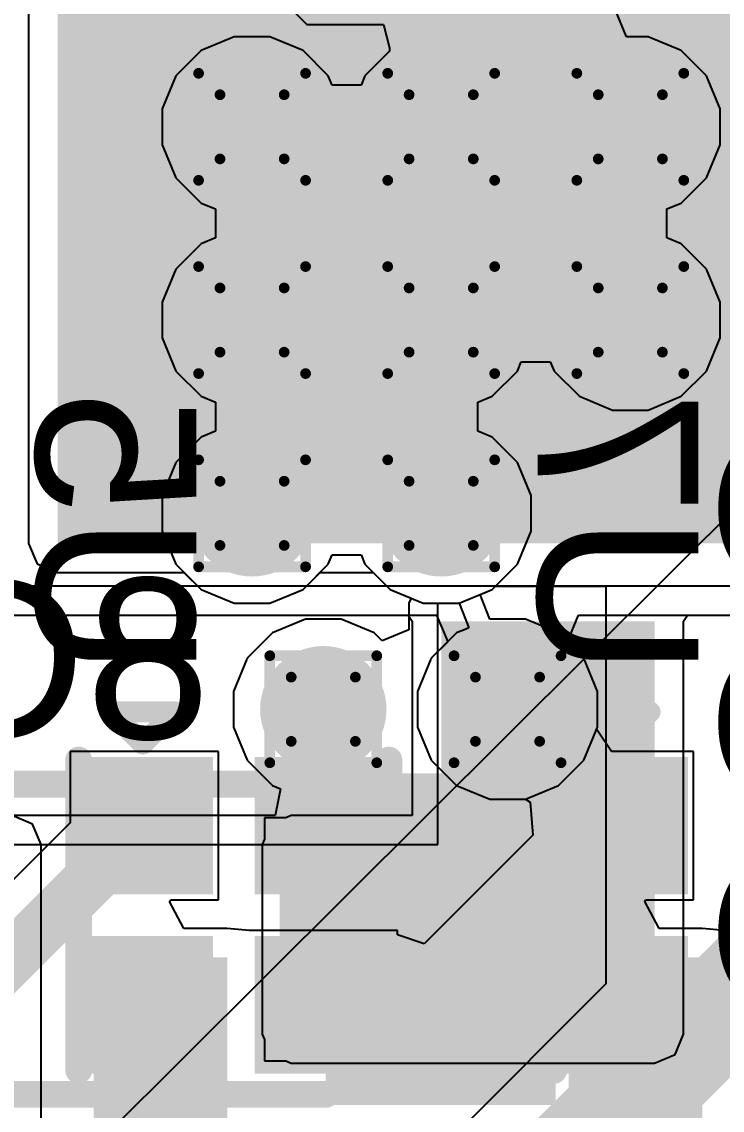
# Model space of a CAD drawing. Header units: inches. Extents: x -22 to 5433, y -13 to 5447.
# Drawn here: x -13 to -9.67, y 24.64 to 29.81 of the extents above; entities that cross this region are included whole.
import ezdxf

# ---------------------------------------------------------------- set-up
doc = ezdxf.new("R2010")
doc.units = ezdxf.units.IN
for name, color, linetype in [('Bottom Layer', 5, 'Continuous'), ('Bottom Overlay', 54, 'Continuous'), ('Bottom Paste', 16, 'Continuous'), ('Bottom Solder', 6, 'Continuous'), ('Drill Drawing', 1, 'Continuous'), ('Ground', 16, 'Continuous'), ('Power', 76, 'Continuous'), ('Top Layer', 1, 'Continuous'), ('Top Overlay', 2, 'Continuous'), ('Top Paste', 8, 'Continuous'), ('Top Solder', 216, 'Continuous'), ('Via Holes', 16, 'Continuous')]:
    doc.layers.add(name, color=color, linetype=linetype)
doc.styles.add('Arial', font='', dxfattribs={"height": 0.2})
doc.styles.get('Arial').set_extended_font_data('Arial')

msp = doc.modelspace()

# ---------------------------------------------------------------- hatches: boundary and pattern name
at = {"layer": 'Bottom Layer'}
h = msp.add_hatch(color=5, dxfattribs=at)
edge = h.paths.add_edge_path()
edge.add_arc((-11.9066, 29.3082), 0.3, 0, 360)
h = msp.add_hatch(color=5, dxfattribs=at)
edge = h.paths.add_edge_path()
edge.add_arc((-11.0085, 29.3082), 0.3, 0, 360)
h = msp.add_hatch(color=5, dxfattribs=at)
edge = h.paths.add_edge_path()
edge.add_arc((-10.1104, 29.3082), 0.3, 0, 360)
h = msp.add_hatch(color=5, dxfattribs=at)
edge = h.paths.add_edge_path()
edge.add_arc((-11.9066, 28.3907), 0.3, 0, 360)
h = msp.add_hatch(color=5, dxfattribs=at)
edge = h.paths.add_edge_path()
edge.add_arc((-11.0085, 28.3907), 0.3, 0, 360)
h = msp.add_hatch(color=5, dxfattribs=at)
edge = h.paths.add_edge_path()
edge.add_arc((-10.1104, 28.3907), 0.3, 0, 360)
h = msp.add_hatch(color=5, dxfattribs=at)
edge = h.paths.add_edge_path()
edge.add_arc((-11.9066, 27.4731), 0.3, 0, 360)
h = msp.add_hatch(color=5, dxfattribs=at)
edge = h.paths.add_edge_path()
edge.add_arc((-11.0085, 27.4731), 0.3, 0, 360)
h = msp.add_hatch(color=5, dxfattribs=at)
edge = h.paths.add_edge_path()
edge.add_arc((-11.5684, 26.543), 0.3, 0, 360)
h = msp.add_hatch(color=5, dxfattribs=at)
edge = h.paths.add_edge_path()
edge.add_arc((-10.6934, 26.543), 0.3, 0, 360)
for points in [[(-12.1934, 26.2151), (-12.1934, 25.7651), (-12.6434, 25.7651), (-12.6434, 26.2151)], [(-11.7934, 26.2151), (-11.3434, 26.2151), (-11.3434, 25.7651), (-11.7934, 25.7651)], [(-9.9374, 26.2151), (-9.9374, 25.7651), (-10.3874, 25.7651), (-10.3874, 26.2151)], [(-12.6597, 23.6692), (-12.0247, 23.6692), (-12.0247, 25.3651), (-12.6597, 25.3651)], [(-12.1934, 25.3651), (-12.1934, 24.9151), (-12.6434, 24.9151), (-12.6434, 25.3651)], [(-11.7934, 25.3651), (-11.3434, 25.3651), (-11.3434, 24.9151), (-11.7934, 24.9151)], [(-10.4037, 23.6692), (-9.7687, 23.6692), (-9.7687, 25.3651), (-10.4037, 25.3651)], [(-9.9374, 25.3651), (-9.9374, 24.9151), (-10.3874, 24.9151), (-10.3874, 25.3651)]]:
    msp.add_hatch(color=5, dxfattribs=at).paths.add_polyline_path(points)
at = {"layer": 'Bottom Paste'}
for points in [[(-12.1934, 26.2151), (-12.1934, 25.7651), (-12.6434, 25.7651), (-12.6434, 26.2151)], [(-11.7934, 26.2151), (-11.3434, 26.2151), (-11.3434, 25.7651), (-11.7934, 25.7651)], [(-9.9374, 26.2151), (-9.9374, 25.7651), (-10.3874, 25.7651), (-10.3874, 26.2151)], [(-12.1934, 25.3651), (-12.1934, 24.9151), (-12.6434, 24.9151), (-12.6434, 25.3651)], [(-11.7934, 25.3651), (-11.3434, 25.3651), (-11.3434, 24.9151), (-11.7934, 24.9151)], [(-9.9374, 25.3651), (-9.9374, 24.9151), (-10.3874, 24.9151), (-10.3874, 25.3651)]]:
    msp.add_hatch(color=16, dxfattribs=at).paths.add_polyline_path(points)
at = {"layer": 'Bottom Solder'}
for points in [[(-12.0918, 26.3167), (-12.0918, 25.6635), (-12.745, 25.6635), (-12.745, 26.3167)], [(-11.895, 26.3167), (-11.2418, 26.3167), (-11.2418, 25.6635), (-11.895, 25.6635)], [(-9.8358, 26.3167), (-9.8358, 25.6635), (-10.489, 25.6635), (-10.489, 26.3167)], [(-12.0918, 25.4667), (-12.0918, 24.8135), (-12.745, 24.8135), (-12.745, 25.4667)], [(-11.895, 25.4667), (-11.2418, 25.4667), (-11.2418, 24.8135), (-11.895, 24.8135)], [(-9.8358, 25.4667), (-9.8358, 24.8135), (-10.489, 24.8135), (-10.489, 25.4667)]]:
    msp.add_hatch(color=6, dxfattribs=at).paths.add_polyline_path(points)
at = {"layer": 'Ground'}
h = msp.add_hatch(color=16, dxfattribs=at)
edge = h.paths.add_edge_path()
edge.add_arc((-11.9066, 29.3082), 0.3, 0, 360)
h = msp.add_hatch(color=16, dxfattribs=at)
edge = h.paths.add_edge_path()
edge.add_arc((-11.0085, 29.3082), 0.3, 0, 360)
h = msp.add_hatch(color=16, dxfattribs=at)
edge = h.paths.add_edge_path()
edge.add_arc((-10.1104, 29.3082), 0.3, 0, 360)
h = msp.add_hatch(color=16, dxfattribs=at)
edge = h.paths.add_edge_path()
edge.add_arc((-11.9066, 28.3907), 0.3, 0, 360)
h = msp.add_hatch(color=16, dxfattribs=at)
edge = h.paths.add_edge_path()
edge.add_arc((-11.0085, 28.3907), 0.3, 0, 360)
h = msp.add_hatch(color=16, dxfattribs=at)
edge = h.paths.add_edge_path()
edge.add_arc((-10.1104, 28.3907), 0.3, 0, 360)
h = msp.add_hatch(color=16, dxfattribs=at)
edge = h.paths.add_edge_path()
edge.add_arc((-11.9066, 27.4731), 0.3, 0, 360)
h = msp.add_hatch(color=16, dxfattribs=at)
edge = h.paths.add_edge_path()
edge.add_arc((-11.0085, 27.4731), 0.3, 0, 360)
h = msp.add_hatch(color=16, dxfattribs=at)
edge = h.paths.add_edge_path()
edge.add_arc((-11.5684, 26.543), 0.3, 0, 360)
h = msp.add_hatch(color=16, dxfattribs=at)
edge = h.paths.add_edge_path()
edge.add_arc((-10.6934, 26.543), 0.3, 0, 360)
at = {"layer": 'Power'}
msp.add_hatch(color=76, dxfattribs=at).paths.add_polyline_path([(-12.8305, 27.3304), (-6.8326, 27.3304), (-6.8326, 33.6586), (-12.8305, 33.6586)])
h = msp.add_hatch(color=76, dxfattribs=at)
edge = h.paths.add_edge_path()
edge.add_arc((-11.9066, 29.3082), 0.3, 0, 360)
h = msp.add_hatch(color=76, dxfattribs=at)
edge = h.paths.add_edge_path()
edge.add_arc((-11.0085, 29.3082), 0.3, 0, 360)
h = msp.add_hatch(color=76, dxfattribs=at)
edge = h.paths.add_edge_path()
edge.add_arc((-10.1104, 29.3082), 0.3, 0, 360)
h = msp.add_hatch(color=76, dxfattribs=at)
edge = h.paths.add_edge_path()
edge.add_arc((-11.9066, 28.3907), 0.3, 0, 360)
h = msp.add_hatch(color=76, dxfattribs=at)
edge = h.paths.add_edge_path()
edge.add_arc((-11.0085, 28.3907), 0.3, 0, 360)
h = msp.add_hatch(color=76, dxfattribs=at)
edge = h.paths.add_edge_path()
edge.add_arc((-10.1104, 28.3907), 0.3, 0, 360)
h = msp.add_hatch(color=76, dxfattribs=at)
edge = h.paths.add_edge_path()
edge.add_arc((-11.9066, 27.4731), 0.3, 0, 360)
h = msp.add_hatch(color=76, dxfattribs=at)
edge = h.paths.add_edge_path()
edge.add_arc((-11.0085, 27.4731), 0.3, 0, 360)
h = msp.add_hatch(color=76, dxfattribs=at)
edge = h.paths.add_edge_path()
edge.add_arc((-11.5684, 26.543), 0.3, 0, 360)
h = msp.add_hatch(color=76, dxfattribs=at)
edge = h.paths.add_edge_path()
edge.add_arc((-10.6934, 26.543), 0.3, 0, 360)
at = {"layer": 'Top Layer'}
h = msp.add_hatch(color=1, dxfattribs=at)
edge = h.paths.add_edge_path()
edge.add_arc((-11.9066, 29.3082), 0.3, 0, 360)
h = msp.add_hatch(color=1, dxfattribs=at)
edge = h.paths.add_edge_path()
edge.add_arc((-11.0085, 29.3082), 0.3, 0, 360)
h = msp.add_hatch(color=1, dxfattribs=at)
edge = h.paths.add_edge_path()
edge.add_arc((-10.1104, 29.3082), 0.3, 0, 360)
h = msp.add_hatch(color=1, dxfattribs=at)
edge = h.paths.add_edge_path()
edge.add_arc((-11.9066, 28.3907), 0.3, 0, 360)
h = msp.add_hatch(color=1, dxfattribs=at)
edge = h.paths.add_edge_path()
edge.add_arc((-11.0085, 28.3907), 0.3, 0, 360)
h = msp.add_hatch(color=1, dxfattribs=at)
edge = h.paths.add_edge_path()
edge.add_arc((-10.1104, 28.3907), 0.3, 0, 360)
h = msp.add_hatch(color=1, dxfattribs=at)
edge = h.paths.add_edge_path()
edge.add_arc((-11.9066, 27.4731), 0.3, 0, 360)
h = msp.add_hatch(color=1, dxfattribs=at)
edge = h.paths.add_edge_path()
edge.add_arc((-11.0085, 27.4731), 0.3, 0, 360)
for points in [[(-11.0085, 25.2294), (-9.9949, 25.2294), (-9.9949, 26.9611), (-11.0085, 26.9611)], [(-11.7214, 25.0008), (-9.9949, 25.0008), (-9.9949, 25.9008), (-11.7214, 25.9008)], [(-11.7214, 25.9008), (-10.9214, 25.9008), (-10.9214, 25.0008), (-11.7214, 25.0008)]]:
    msp.add_hatch(color=1, dxfattribs=at).paths.add_polyline_path(points)
h = msp.add_hatch(color=1, dxfattribs=at)
edge = h.paths.add_edge_path()
edge.add_arc((-11.5684, 26.543), 0.3, 0, 360)
h = msp.add_hatch(color=1, dxfattribs=at)
edge = h.paths.add_edge_path()
edge.add_arc((-10.6934, 26.543), 0.3, 0, 360)
at = {"layer": 'Top Overlay'}
for points in [[(-10.4648, 26.2382), (-11.557, 26.2382), (-11.557, 25.9334), (-10.4648, 25.9334)], [(-10.4648, 25.9588), (-10.8966, 25.9588), (-10.8966, 24.9428), (-10.4648, 24.9428)], [(-10.4648, 24.9682), (-11.557, 24.9682), (-11.557, 24.6634), (-10.4648, 24.6634)]]:
    msp.add_hatch(color=2, dxfattribs=at).paths.add_polyline_path(points)
at = {"layer": 'Top Paste'}
msp.add_hatch(color=8, dxfattribs=at).paths.add_polyline_path([(-11.7214, 25.9008), (-10.9214, 25.9008), (-10.9214, 25.0008), (-11.7214, 25.0008)])
at = {"layer": 'Top Solder'}
msp.add_hatch(color=216, dxfattribs=at).paths.add_polyline_path([(-11.7764, 25.9558), (-10.8664, 25.9558), (-10.8664, 24.9458), (-11.7764, 24.9458)])
at = {"layer": 'Via Holes'}
h = msp.add_hatch(color=7, dxfattribs=at)
edge = h.paths.add_edge_path()
edge.add_arc((-11.9066, 29.3082), 0.15, 0, 360)
h = msp.add_hatch(color=7, dxfattribs=at)
edge = h.paths.add_edge_path()
edge.add_arc((-11.0085, 29.3082), 0.15, 0, 360)
h = msp.add_hatch(color=7, dxfattribs=at)
edge = h.paths.add_edge_path()
edge.add_arc((-10.1104, 29.3082), 0.15, 0, 360)
h = msp.add_hatch(color=7, dxfattribs=at)
edge = h.paths.add_edge_path()
edge.add_arc((-11.9066, 28.3907), 0.15, 0, 360)
h = msp.add_hatch(color=7, dxfattribs=at)
edge = h.paths.add_edge_path()
edge.add_arc((-11.0085, 28.3907), 0.15, 0, 360)
h = msp.add_hatch(color=7, dxfattribs=at)
edge = h.paths.add_edge_path()
edge.add_arc((-10.1104, 28.3907), 0.15, 0, 360)
h = msp.add_hatch(color=7, dxfattribs=at)
edge = h.paths.add_edge_path()
edge.add_arc((-11.9066, 27.4731), 0.15, 0, 360)
h = msp.add_hatch(color=7, dxfattribs=at)
edge = h.paths.add_edge_path()
edge.add_arc((-11.0085, 27.4731), 0.15, 0, 360)
h = msp.add_hatch(color=7, dxfattribs=at)
edge = h.paths.add_edge_path()
edge.add_arc((-11.5684, 26.543), 0.15, 0, 360)
h = msp.add_hatch(color=7, dxfattribs=at)
edge = h.paths.add_edge_path()
edge.add_arc((-10.6934, 26.543), 0.15, 0, 360)

# ---------------------------------------------------------------- linework, layer by layer
at = {"layer": 'Bottom Layer'}
for p, q in [((-6.8326, 27.1272), (-17.9324, 27.1272)), ((-17.9324, 26.9897), (-11.0301, 26.9897)), ((-11.0301, 26.9897), (-10.9775, 26.8627)), ((-10.4093, 26.8627), (-10.3567, 26.9897)), ((-10.3567, 26.9897), (-6.8326, 26.9897)), ((-10.9775, 26.8627), (-11.0554, 26.7849)), ((-10.3314, 26.7849), (-10.4093, 26.8627)), ((-11.0554, 26.7849), (-11.1204, 26.6279)), ((-10.2664, 26.6279), (-10.3314, 26.7849)), ((-11.1204, 26.6279), (-11.1204, 26.4581)), ((-10.2664, 26.4581), (-10.2664, 26.6279)), ((-11.1204, 26.4581), (-11.0554, 26.3011)), ((-10.2707, 26.4477), (-10.2664, 26.4581)), ((-10.2001, 26.3421), (-10.2707, 26.4477)), ((-12.0664, 26.3421), (-12.7704, 26.3421)), ((-12.7704, 26.3421), (-12.7704, 26.0043)), ((-12.0664, 25.6381), (-12.0664, 26.3421)), ((-9.8104, 26.3421), (-10.2001, 26.3421)), ((-9.8104, 25.6381), (-9.8104, 26.3421)), ((-11.0554, 26.3011), (-10.9353, 26.181)), ((-10.9353, 26.181), (-10.7783, 26.116)), ((-10.7783, 26.116), (-10.6085, 26.116)), ((-10.6085, 26.116), (-10.5867, 26.1014)), ((-10.5867, 26.1014), (-10.5735, 25.9453)), ((-12.7704, 26.0043), (-13.3454, 25.4293)), ((-10.5735, 25.9453), (-11.0894, 25.4293)), ((-12.2981, 25.6296), (-12.2924, 25.6381)), ((-12.2924, 25.6381), (-12.0664, 25.6381)), ((-10.0421, 25.6296), (-10.0364, 25.6381)), ((-10.0364, 25.6381), (-9.8104, 25.6381)), ((-12.2302, 25.5026), (-12.2981, 25.6296)), ((-9.9742, 25.5026), (-10.0421, 25.6296)), ((-12.0431, 25.5026), (-12.2302, 25.5026)), ((-12.0247, 25.5026), (-12.0431, 25.5026)), ((-11.9204, 25.4921), (-12.0247, 25.5026)), ((-11.2164, 25.4921), (-11.9204, 25.4921)), ((-11.9204, 25.4921), (-11.9204, 25.4921)), ((-11.2164, 25.4722), (-11.2164, 25.4921)), ((-9.7871, 25.5026), (-9.9742, 25.5026)), ((-9.7687, 25.5026), (-9.7871, 25.5026)), ((-9.6644, 25.4921), (-9.7687, 25.5026)), ((-11.0894, 25.4293), (-11.2164, 25.4722))]:
    msp.add_line(p, q, dxfattribs=at)
for points in [[(-11.5684, 25.9901, 0.254, 0.254, 0), (-11.5684, 26.543, 0.254, 0.254, 0)], [(-13.2684, 25.1401, 0.254, 0.254, 0), (-12.4184, 25.9901, 0.254, 0.254, 0)], [(-11.0124, 25.1401, 0.254, 0.254, 0), (-10.1624, 25.9901, 0.254, 0.254, 0)], [(-11.5684, 25.1401, 0.254, 0.254, 0), (-11.0124, 25.1401, 0.254, 0.254, 0)]]:
    msp.add_lwpolyline(points, format="xyseb", dxfattribs=at)
for points in [[(-11.6319, 26.543, 0.127, 0.127, 1), (-11.5049, 26.543, 0.127, 0.127, 1)], [(-12.4819, 25.9901, 0.127, 0.127, 1), (-12.3549, 25.9901, 0.127, 0.127, 1)], [(-11.6319, 25.9901, 0.127, 0.127, 1), (-11.5049, 25.9901, 0.127, 0.127, 1)], [(-10.2259, 25.9901, 0.127, 0.127, 1), (-10.0989, 25.9901, 0.127, 0.127, 1)], [(-11.6319, 25.1401, 0.127, 0.127, 1), (-11.5049, 25.1401, 0.127, 0.127, 1)], [(-11.0759, 25.1401, 0.127, 0.127, 1), (-10.9489, 25.1401, 0.127, 0.127, 1)], [(-11.0759, 25.1401, 0.127, 0.127, 1), (-10.9489, 25.1401, 0.127, 0.127, 1)]]:
    msp.add_lwpolyline(points, format="xyseb", close=True, dxfattribs=at)
at = {"layer": 'Bottom Overlay'}
for points in [[(-12.5776, 26.5303, 0.1, 0.1, 0), (-12.4252, 26.3779, 0.1, 0.1, 0)], [(-12.5776, 26.5303, 0.1, 0.1, 0), (-12.2728, 26.5303, 0.1, 0.1, 0)], [(-12.4252, 26.3779, 0.1, 0.1, 0), (-12.2728, 26.5303, 0.1, 0.1, 0)], [(-10.3216, 26.5303, 0.1, 0.1, 0), (-10.1692, 26.3779, 0.1, 0.1, 0)], [(-10.3216, 26.5303, 0.1, 0.1, 0), (-10.0168, 26.5303, 0.1, 0.1, 0)], [(-10.1692, 26.3779, 0.1, 0.1, 0), (-10.0168, 26.5303, 0.1, 0.1, 0)], [(-12.73, 24.8285, 0.127, 0.127, 0), (-12.73, 26.3017, 0.127, 0.127, 0)], [(-11.2568, 24.8285, 0.127, 0.127, 0), (-11.2568, 26.3017, 0.127, 0.127, 0)], [(-10.474, 24.8285, 0.127, 0.127, 0), (-10.474, 26.3017, 0.127, 0.127, 0)], [(-12.3998, 24.3967, 0.1, 0.1, 0), (-12.3998, 24.7015, 0.1, 0.1, 0)], [(-10.1438, 24.3967, 0.1, 0.1, 0), (-10.1438, 24.7015, 0.1, 0.1, 0)]]:
    msp.add_lwpolyline(points, format="xyseb", dxfattribs=at)
for points in [[(-12.6026, 26.5303, 0.05, 0.05, 1), (-12.5526, 26.5303, 0.05, 0.05, 1)], [(-12.6026, 26.5303, 0.05, 0.05, 1), (-12.5526, 26.5303, 0.05, 0.05, 1)], [(-12.2978, 26.5303, 0.05, 0.05, 1), (-12.2478, 26.5303, 0.05, 0.05, 1)], [(-12.2978, 26.5303, 0.05, 0.05, 1), (-12.2478, 26.5303, 0.05, 0.05, 1)], [(-10.3466, 26.5303, 0.05, 0.05, 1), (-10.2966, 26.5303, 0.05, 0.05, 1)], [(-10.3466, 26.5303, 0.05, 0.05, 1), (-10.2966, 26.5303, 0.05, 0.05, 1)], [(-10.0418, 26.5303, 0.05, 0.05, 1), (-9.9918, 26.5303, 0.05, 0.05, 1)], [(-10.0418, 26.5303, 0.05, 0.05, 1), (-9.9918, 26.5303, 0.05, 0.05, 1)], [(-12.4502, 26.3779, 0.05, 0.05, 1), (-12.4002, 26.3779, 0.05, 0.05, 1)], [(-12.4502, 26.3779, 0.05, 0.05, 1), (-12.4002, 26.3779, 0.05, 0.05, 1)], [(-10.1942, 26.3779, 0.05, 0.05, 1), (-10.1442, 26.3779, 0.05, 0.05, 1)], [(-10.1942, 26.3779, 0.05, 0.05, 1), (-10.1442, 26.3779, 0.05, 0.05, 1)], [(-12.7617, 26.3017, 0.0635, 0.0635, 1), (-12.6982, 26.3017, 0.0635, 0.0635, 1)], [(-11.2885, 26.3017, 0.0635, 0.0635, 1), (-11.225, 26.3017, 0.0635, 0.0635, 1)], [(-10.5057, 26.3017, 0.0635, 0.0635, 1), (-10.4422, 26.3017, 0.0635, 0.0635, 1)], [(-12.7617, 24.8285, 0.0635, 0.0635, 1), (-12.6982, 24.8285, 0.0635, 0.0635, 1)], [(-11.2885, 24.8285, 0.0635, 0.0635, 1), (-11.225, 24.8285, 0.0635, 0.0635, 1)], [(-10.5057, 24.8285, 0.0635, 0.0635, 1), (-10.4422, 24.8285, 0.0635, 0.0635, 1)], [(-12.4248, 24.7015, 0.05, 0.05, 1), (-12.3748, 24.7015, 0.05, 0.05, 1)], [(-10.1688, 24.7015, 0.05, 0.05, 1), (-10.1188, 24.7015, 0.05, 0.05, 1)]]:
    msp.add_lwpolyline(points, format="xyseb", close=True, dxfattribs=at)
at = {"layer": 'Bottom Solder'}
msp.add_line((-19.4386, 17.7117), (5432.8521, 5447.4931), dxfattribs=at)
at = {"layer": 'Drill Drawing'}
for points in [[(-12.1606, 29.5622, 0.0508, 0.0508, 0), (-11.6526, 29.5622, 0.0508, 0.0508, 0)], [(-12.1606, 29.0542, 0.0508, 0.0508, 0), (-12.1606, 29.5622, 0.0508, 0.0508, 0)], [(-11.6526, 29.0542, 0.0508, 0.0508, 0), (-11.6526, 29.5622, 0.0508, 0.0508, 0)], [(-11.2625, 29.5622, 0.0508, 0.0508, 0), (-10.7545, 29.5622, 0.0508, 0.0508, 0)], [(-11.2625, 29.0542, 0.0508, 0.0508, 0), (-11.2625, 29.5622, 0.0508, 0.0508, 0)], [(-10.7545, 29.0542, 0.0508, 0.0508, 0), (-10.7545, 29.5622, 0.0508, 0.0508, 0)], [(-10.3644, 29.5622, 0.0508, 0.0508, 0), (-9.8564, 29.5622, 0.0508, 0.0508, 0)], [(-10.3644, 29.0542, 0.0508, 0.0508, 0), (-10.3644, 29.5622, 0.0508, 0.0508, 0)], [(-9.8564, 29.0542, 0.0508, 0.0508, 0), (-9.8564, 29.5622, 0.0508, 0.0508, 0)], [(-12.059, 29.4606, 0.0508, 0.0508, 0), (-11.7542, 29.4606, 0.0508, 0.0508, 0)], [(-12.059, 29.1558, 0.0508, 0.0508, 0), (-12.059, 29.4606, 0.0508, 0.0508, 0)], [(-11.7542, 29.1558, 0.0508, 0.0508, 0), (-11.7542, 29.4606, 0.0508, 0.0508, 0)], [(-11.1609, 29.4606, 0.0508, 0.0508, 0), (-10.8561, 29.4606, 0.0508, 0.0508, 0)], [(-11.1609, 29.1558, 0.0508, 0.0508, 0), (-11.1609, 29.4606, 0.0508, 0.0508, 0)], [(-10.8561, 29.1558, 0.0508, 0.0508, 0), (-10.8561, 29.4606, 0.0508, 0.0508, 0)], [(-10.2628, 29.4606, 0.0508, 0.0508, 0), (-9.958, 29.4606, 0.0508, 0.0508, 0)], [(-10.2628, 29.1558, 0.0508, 0.0508, 0), (-10.2628, 29.4606, 0.0508, 0.0508, 0)], [(-9.958, 29.1558, 0.0508, 0.0508, 0), (-9.958, 29.4606, 0.0508, 0.0508, 0)], [(-12.059, 29.1558, 0.0508, 0.0508, 0), (-11.7542, 29.1558, 0.0508, 0.0508, 0)], [(-11.1609, 29.1558, 0.0508, 0.0508, 0), (-10.8561, 29.1558, 0.0508, 0.0508, 0)], [(-10.2628, 29.1558, 0.0508, 0.0508, 0), (-9.958, 29.1558, 0.0508, 0.0508, 0)], [(-12.1606, 29.0542, 0.0508, 0.0508, 0), (-11.6526, 29.0542, 0.0508, 0.0508, 0)], [(-11.2625, 29.0542, 0.0508, 0.0508, 0), (-10.7545, 29.0542, 0.0508, 0.0508, 0)], [(-10.3644, 29.0542, 0.0508, 0.0508, 0), (-9.8564, 29.0542, 0.0508, 0.0508, 0)], [(-12.1606, 28.6447, 0.0508, 0.0508, 0), (-11.6526, 28.6447, 0.0508, 0.0508, 0)], [(-12.1606, 28.1367, 0.0508, 0.0508, 0), (-12.1606, 28.6447, 0.0508, 0.0508, 0)], [(-11.6526, 28.1367, 0.0508, 0.0508, 0), (-11.6526, 28.6447, 0.0508, 0.0508, 0)], [(-11.2625, 28.6447, 0.0508, 0.0508, 0), (-10.7545, 28.6447, 0.0508, 0.0508, 0)], [(-11.2625, 28.1367, 0.0508, 0.0508, 0), (-11.2625, 28.6447, 0.0508, 0.0508, 0)], [(-10.7545, 28.1367, 0.0508, 0.0508, 0), (-10.7545, 28.6447, 0.0508, 0.0508, 0)], [(-10.3644, 28.6447, 0.0508, 0.0508, 0), (-9.8564, 28.6447, 0.0508, 0.0508, 0)], [(-10.3644, 28.1367, 0.0508, 0.0508, 0), (-10.3644, 28.6447, 0.0508, 0.0508, 0)], [(-9.8564, 28.1367, 0.0508, 0.0508, 0), (-9.8564, 28.6447, 0.0508, 0.0508, 0)], [(-12.059, 28.5431, 0.0508, 0.0508, 0), (-11.7542, 28.5431, 0.0508, 0.0508, 0)], [(-12.059, 28.2383, 0.0508, 0.0508, 0), (-12.059, 28.5431, 0.0508, 0.0508, 0)], [(-11.7542, 28.2383, 0.0508, 0.0508, 0), (-11.7542, 28.5431, 0.0508, 0.0508, 0)], [(-11.1609, 28.5431, 0.0508, 0.0508, 0), (-10.8561, 28.5431, 0.0508, 0.0508, 0)], [(-11.1609, 28.2383, 0.0508, 0.0508, 0), (-11.1609, 28.5431, 0.0508, 0.0508, 0)], [(-10.8561, 28.2383, 0.0508, 0.0508, 0), (-10.8561, 28.5431, 0.0508, 0.0508, 0)], [(-10.2628, 28.5431, 0.0508, 0.0508, 0), (-9.958, 28.5431, 0.0508, 0.0508, 0)], [(-10.2628, 28.2383, 0.0508, 0.0508, 0), (-10.2628, 28.5431, 0.0508, 0.0508, 0)], [(-9.958, 28.2383, 0.0508, 0.0508, 0), (-9.958, 28.5431, 0.0508, 0.0508, 0)], [(-12.059, 28.2383, 0.0508, 0.0508, 0), (-11.7542, 28.2383, 0.0508, 0.0508, 0)], [(-11.1609, 28.2383, 0.0508, 0.0508, 0), (-10.8561, 28.2383, 0.0508, 0.0508, 0)], [(-10.2628, 28.2383, 0.0508, 0.0508, 0), (-9.958, 28.2383, 0.0508, 0.0508, 0)], [(-12.1606, 28.1367, 0.0508, 0.0508, 0), (-11.6526, 28.1367, 0.0508, 0.0508, 0)], [(-11.2625, 28.1367, 0.0508, 0.0508, 0), (-10.7545, 28.1367, 0.0508, 0.0508, 0)], [(-10.3644, 28.1367, 0.0508, 0.0508, 0), (-9.8564, 28.1367, 0.0508, 0.0508, 0)], [(-12.1606, 27.7271, 0.0508, 0.0508, 0), (-11.6526, 27.7271, 0.0508, 0.0508, 0)], [(-12.1606, 27.2191, 0.0508, 0.0508, 0), (-12.1606, 27.7271, 0.0508, 0.0508, 0)], [(-11.6526, 27.2191, 0.0508, 0.0508, 0), (-11.6526, 27.7271, 0.0508, 0.0508, 0)], [(-11.2625, 27.7271, 0.0508, 0.0508, 0), (-10.7545, 27.7271, 0.0508, 0.0508, 0)], [(-11.2625, 27.2191, 0.0508, 0.0508, 0), (-11.2625, 27.7271, 0.0508, 0.0508, 0)], [(-10.7545, 27.2191, 0.0508, 0.0508, 0), (-10.7545, 27.7271, 0.0508, 0.0508, 0)], [(-12.059, 27.6255, 0.0508, 0.0508, 0), (-11.7542, 27.6255, 0.0508, 0.0508, 0)], [(-12.059, 27.3207, 0.0508, 0.0508, 0), (-12.059, 27.6255, 0.0508, 0.0508, 0)], [(-11.7542, 27.3207, 0.0508, 0.0508, 0), (-11.7542, 27.6255, 0.0508, 0.0508, 0)], [(-11.1609, 27.6255, 0.0508, 0.0508, 0), (-10.8561, 27.6255, 0.0508, 0.0508, 0)], [(-11.1609, 27.3207, 0.0508, 0.0508, 0), (-11.1609, 27.6255, 0.0508, 0.0508, 0)], [(-10.8561, 27.3207, 0.0508, 0.0508, 0), (-10.8561, 27.6255, 0.0508, 0.0508, 0)], [(-12.059, 27.3207, 0.0508, 0.0508, 0), (-11.7542, 27.3207, 0.0508, 0.0508, 0)], [(-11.1609, 27.3207, 0.0508, 0.0508, 0), (-10.8561, 27.3207, 0.0508, 0.0508, 0)], [(-12.1606, 27.2191, 0.0508, 0.0508, 0), (-11.6526, 27.2191, 0.0508, 0.0508, 0)], [(-11.2625, 27.2191, 0.0508, 0.0508, 0), (-10.7545, 27.2191, 0.0508, 0.0508, 0)], [(-11.8224, 26.797, 0.0508, 0.0508, 0), (-11.3144, 26.797, 0.0508, 0.0508, 0)], [(-11.8224, 26.289, 0.0508, 0.0508, 0), (-11.8224, 26.797, 0.0508, 0.0508, 0)], [(-11.3144, 26.289, 0.0508, 0.0508, 0), (-11.3144, 26.797, 0.0508, 0.0508, 0)], [(-10.9474, 26.797, 0.0508, 0.0508, 0), (-10.4394, 26.797, 0.0508, 0.0508, 0)], [(-10.9474, 26.289, 0.0508, 0.0508, 0), (-10.9474, 26.797, 0.0508, 0.0508, 0)], [(-10.4394, 26.289, 0.0508, 0.0508, 0), (-10.4394, 26.797, 0.0508, 0.0508, 0)], [(-11.7208, 26.6954, 0.0508, 0.0508, 0), (-11.416, 26.6954, 0.0508, 0.0508, 0)], [(-11.7208, 26.3906, 0.0508, 0.0508, 0), (-11.7208, 26.6954, 0.0508, 0.0508, 0)], [(-11.416, 26.3906, 0.0508, 0.0508, 0), (-11.416, 26.6954, 0.0508, 0.0508, 0)], [(-10.8458, 26.6954, 0.0508, 0.0508, 0), (-10.541, 26.6954, 0.0508, 0.0508, 0)], [(-10.8458, 26.3906, 0.0508, 0.0508, 0), (-10.8458, 26.6954, 0.0508, 0.0508, 0)], [(-10.541, 26.3906, 0.0508, 0.0508, 0), (-10.541, 26.6954, 0.0508, 0.0508, 0)], [(-11.7208, 26.3906, 0.0508, 0.0508, 0), (-11.416, 26.3906, 0.0508, 0.0508, 0)], [(-10.8458, 26.3906, 0.0508, 0.0508, 0), (-10.541, 26.3906, 0.0508, 0.0508, 0)], [(-11.8224, 26.289, 0.0508, 0.0508, 0), (-11.3144, 26.289, 0.0508, 0.0508, 0)], [(-10.9474, 26.289, 0.0508, 0.0508, 0), (-10.4394, 26.289, 0.0508, 0.0508, 0)]]:
    msp.add_lwpolyline(points, format="xyseb", dxfattribs=at)
for points in [[(-12.1733, 29.5622, 0.0254, 0.0254, 1), (-12.1479, 29.5622, 0.0254, 0.0254, 1)], [(-12.1733, 29.5622, 0.0254, 0.0254, 1), (-12.1479, 29.5622, 0.0254, 0.0254, 1)], [(-11.6653, 29.5622, 0.0254, 0.0254, 1), (-11.6399, 29.5622, 0.0254, 0.0254, 1)], [(-11.6653, 29.5622, 0.0254, 0.0254, 1), (-11.6399, 29.5622, 0.0254, 0.0254, 1)], [(-11.2752, 29.5622, 0.0254, 0.0254, 1), (-11.2498, 29.5622, 0.0254, 0.0254, 1)], [(-11.2752, 29.5622, 0.0254, 0.0254, 1), (-11.2498, 29.5622, 0.0254, 0.0254, 1)], [(-10.7672, 29.5622, 0.0254, 0.0254, 1), (-10.7418, 29.5622, 0.0254, 0.0254, 1)], [(-10.7672, 29.5622, 0.0254, 0.0254, 1), (-10.7418, 29.5622, 0.0254, 0.0254, 1)], [(-10.3771, 29.5622, 0.0254, 0.0254, 1), (-10.3517, 29.5622, 0.0254, 0.0254, 1)], [(-10.3771, 29.5622, 0.0254, 0.0254, 1), (-10.3517, 29.5622, 0.0254, 0.0254, 1)], [(-9.8691, 29.5622, 0.0254, 0.0254, 1), (-9.8437, 29.5622, 0.0254, 0.0254, 1)], [(-9.8691, 29.5622, 0.0254, 0.0254, 1), (-9.8437, 29.5622, 0.0254, 0.0254, 1)], [(-12.0717, 29.4606, 0.0254, 0.0254, 1), (-12.0463, 29.4606, 0.0254, 0.0254, 1)], [(-12.0717, 29.4606, 0.0254, 0.0254, 1), (-12.0463, 29.4606, 0.0254, 0.0254, 1)], [(-11.7669, 29.4606, 0.0254, 0.0254, 1), (-11.7415, 29.4606, 0.0254, 0.0254, 1)], [(-11.7669, 29.4606, 0.0254, 0.0254, 1), (-11.7415, 29.4606, 0.0254, 0.0254, 1)], [(-11.1736, 29.4606, 0.0254, 0.0254, 1), (-11.1482, 29.4606, 0.0254, 0.0254, 1)], [(-11.1736, 29.4606, 0.0254, 0.0254, 1), (-11.1482, 29.4606, 0.0254, 0.0254, 1)], [(-10.8688, 29.4606, 0.0254, 0.0254, 1), (-10.8434, 29.4606, 0.0254, 0.0254, 1)], [(-10.8688, 29.4606, 0.0254, 0.0254, 1), (-10.8434, 29.4606, 0.0254, 0.0254, 1)], [(-10.2755, 29.4606, 0.0254, 0.0254, 1), (-10.2501, 29.4606, 0.0254, 0.0254, 1)], [(-10.2755, 29.4606, 0.0254, 0.0254, 1), (-10.2501, 29.4606, 0.0254, 0.0254, 1)], [(-9.9707, 29.4606, 0.0254, 0.0254, 1), (-9.9453, 29.4606, 0.0254, 0.0254, 1)], [(-9.9707, 29.4606, 0.0254, 0.0254, 1), (-9.9453, 29.4606, 0.0254, 0.0254, 1)], [(-12.0717, 29.1558, 0.0254, 0.0254, 1), (-12.0463, 29.1558, 0.0254, 0.0254, 1)], [(-12.0717, 29.1558, 0.0254, 0.0254, 1), (-12.0463, 29.1558, 0.0254, 0.0254, 1)], [(-11.7669, 29.1558, 0.0254, 0.0254, 1), (-11.7415, 29.1558, 0.0254, 0.0254, 1)], [(-11.7669, 29.1558, 0.0254, 0.0254, 1), (-11.7415, 29.1558, 0.0254, 0.0254, 1)], [(-11.1736, 29.1558, 0.0254, 0.0254, 1), (-11.1482, 29.1558, 0.0254, 0.0254, 1)], [(-11.1736, 29.1558, 0.0254, 0.0254, 1), (-11.1482, 29.1558, 0.0254, 0.0254, 1)], [(-10.8688, 29.1558, 0.0254, 0.0254, 1), (-10.8434, 29.1558, 0.0254, 0.0254, 1)], [(-10.8688, 29.1558, 0.0254, 0.0254, 1), (-10.8434, 29.1558, 0.0254, 0.0254, 1)], [(-10.2755, 29.1558, 0.0254, 0.0254, 1), (-10.2501, 29.1558, 0.0254, 0.0254, 1)], [(-10.2755, 29.1558, 0.0254, 0.0254, 1), (-10.2501, 29.1558, 0.0254, 0.0254, 1)], [(-9.9707, 29.1558, 0.0254, 0.0254, 1), (-9.9453, 29.1558, 0.0254, 0.0254, 1)], [(-9.9707, 29.1558, 0.0254, 0.0254, 1), (-9.9453, 29.1558, 0.0254, 0.0254, 1)], [(-12.1733, 29.0542, 0.0254, 0.0254, 1), (-12.1479, 29.0542, 0.0254, 0.0254, 1)], [(-12.1733, 29.0542, 0.0254, 0.0254, 1), (-12.1479, 29.0542, 0.0254, 0.0254, 1)], [(-11.6653, 29.0542, 0.0254, 0.0254, 1), (-11.6399, 29.0542, 0.0254, 0.0254, 1)], [(-11.6653, 29.0542, 0.0254, 0.0254, 1), (-11.6399, 29.0542, 0.0254, 0.0254, 1)], [(-11.2752, 29.0542, 0.0254, 0.0254, 1), (-11.2498, 29.0542, 0.0254, 0.0254, 1)], [(-11.2752, 29.0542, 0.0254, 0.0254, 1), (-11.2498, 29.0542, 0.0254, 0.0254, 1)], [(-10.7672, 29.0542, 0.0254, 0.0254, 1), (-10.7418, 29.0542, 0.0254, 0.0254, 1)], [(-10.7672, 29.0542, 0.0254, 0.0254, 1), (-10.7418, 29.0542, 0.0254, 0.0254, 1)], [(-10.3771, 29.0542, 0.0254, 0.0254, 1), (-10.3517, 29.0542, 0.0254, 0.0254, 1)], [(-10.3771, 29.0542, 0.0254, 0.0254, 1), (-10.3517, 29.0542, 0.0254, 0.0254, 1)], [(-9.8691, 29.0542, 0.0254, 0.0254, 1), (-9.8437, 29.0542, 0.0254, 0.0254, 1)], [(-9.8691, 29.0542, 0.0254, 0.0254, 1), (-9.8437, 29.0542, 0.0254, 0.0254, 1)], [(-12.1733, 28.6447, 0.0254, 0.0254, 1), (-12.1479, 28.6447, 0.0254, 0.0254, 1)], [(-12.1733, 28.6447, 0.0254, 0.0254, 1), (-12.1479, 28.6447, 0.0254, 0.0254, 1)], [(-11.6653, 28.6447, 0.0254, 0.0254, 1), (-11.6399, 28.6447, 0.0254, 0.0254, 1)], [(-11.6653, 28.6447, 0.0254, 0.0254, 1), (-11.6399, 28.6447, 0.0254, 0.0254, 1)], [(-11.2752, 28.6447, 0.0254, 0.0254, 1), (-11.2498, 28.6447, 0.0254, 0.0254, 1)], [(-11.2752, 28.6447, 0.0254, 0.0254, 1), (-11.2498, 28.6447, 0.0254, 0.0254, 1)], [(-10.7672, 28.6447, 0.0254, 0.0254, 1), (-10.7418, 28.6447, 0.0254, 0.0254, 1)], [(-10.7672, 28.6447, 0.0254, 0.0254, 1), (-10.7418, 28.6447, 0.0254, 0.0254, 1)], [(-10.3771, 28.6447, 0.0254, 0.0254, 1), (-10.3517, 28.6447, 0.0254, 0.0254, 1)], [(-10.3771, 28.6447, 0.0254, 0.0254, 1), (-10.3517, 28.6447, 0.0254, 0.0254, 1)], [(-9.8691, 28.6447, 0.0254, 0.0254, 1), (-9.8437, 28.6447, 0.0254, 0.0254, 1)], [(-9.8691, 28.6447, 0.0254, 0.0254, 1), (-9.8437, 28.6447, 0.0254, 0.0254, 1)], [(-12.0717, 28.5431, 0.0254, 0.0254, 1), (-12.0463, 28.5431, 0.0254, 0.0254, 1)], [(-12.0717, 28.5431, 0.0254, 0.0254, 1), (-12.0463, 28.5431, 0.0254, 0.0254, 1)], [(-11.7669, 28.5431, 0.0254, 0.0254, 1), (-11.7415, 28.5431, 0.0254, 0.0254, 1)], [(-11.7669, 28.5431, 0.0254, 0.0254, 1), (-11.7415, 28.5431, 0.0254, 0.0254, 1)], [(-11.1736, 28.5431, 0.0254, 0.0254, 1), (-11.1482, 28.5431, 0.0254, 0.0254, 1)], [(-11.1736, 28.5431, 0.0254, 0.0254, 1), (-11.1482, 28.5431, 0.0254, 0.0254, 1)], [(-10.8688, 28.5431, 0.0254, 0.0254, 1), (-10.8434, 28.5431, 0.0254, 0.0254, 1)], [(-10.8688, 28.5431, 0.0254, 0.0254, 1), (-10.8434, 28.5431, 0.0254, 0.0254, 1)], [(-10.2755, 28.5431, 0.0254, 0.0254, 1), (-10.2501, 28.5431, 0.0254, 0.0254, 1)], [(-10.2755, 28.5431, 0.0254, 0.0254, 1), (-10.2501, 28.5431, 0.0254, 0.0254, 1)], [(-9.9707, 28.5431, 0.0254, 0.0254, 1), (-9.9453, 28.5431, 0.0254, 0.0254, 1)], [(-9.9707, 28.5431, 0.0254, 0.0254, 1), (-9.9453, 28.5431, 0.0254, 0.0254, 1)], [(-12.0717, 28.2383, 0.0254, 0.0254, 1), (-12.0463, 28.2383, 0.0254, 0.0254, 1)], [(-12.0717, 28.2383, 0.0254, 0.0254, 1), (-12.0463, 28.2383, 0.0254, 0.0254, 1)], [(-11.7669, 28.2383, 0.0254, 0.0254, 1), (-11.7415, 28.2383, 0.0254, 0.0254, 1)], [(-11.7669, 28.2383, 0.0254, 0.0254, 1), (-11.7415, 28.2383, 0.0254, 0.0254, 1)], [(-11.1736, 28.2383, 0.0254, 0.0254, 1), (-11.1482, 28.2383, 0.0254, 0.0254, 1)], [(-11.1736, 28.2383, 0.0254, 0.0254, 1), (-11.1482, 28.2383, 0.0254, 0.0254, 1)], [(-10.8688, 28.2383, 0.0254, 0.0254, 1), (-10.8434, 28.2383, 0.0254, 0.0254, 1)], [(-10.8688, 28.2383, 0.0254, 0.0254, 1), (-10.8434, 28.2383, 0.0254, 0.0254, 1)], [(-10.2755, 28.2383, 0.0254, 0.0254, 1), (-10.2501, 28.2383, 0.0254, 0.0254, 1)], [(-10.2755, 28.2383, 0.0254, 0.0254, 1), (-10.2501, 28.2383, 0.0254, 0.0254, 1)], [(-9.9707, 28.2383, 0.0254, 0.0254, 1), (-9.9453, 28.2383, 0.0254, 0.0254, 1)], [(-9.9707, 28.2383, 0.0254, 0.0254, 1), (-9.9453, 28.2383, 0.0254, 0.0254, 1)], [(-12.1733, 28.1367, 0.0254, 0.0254, 1), (-12.1479, 28.1367, 0.0254, 0.0254, 1)], [(-12.1733, 28.1367, 0.0254, 0.0254, 1), (-12.1479, 28.1367, 0.0254, 0.0254, 1)], [(-11.6653, 28.1367, 0.0254, 0.0254, 1), (-11.6399, 28.1367, 0.0254, 0.0254, 1)], [(-11.6653, 28.1367, 0.0254, 0.0254, 1), (-11.6399, 28.1367, 0.0254, 0.0254, 1)], [(-11.2752, 28.1367, 0.0254, 0.0254, 1), (-11.2498, 28.1367, 0.0254, 0.0254, 1)], [(-11.2752, 28.1367, 0.0254, 0.0254, 1), (-11.2498, 28.1367, 0.0254, 0.0254, 1)], [(-10.7672, 28.1367, 0.0254, 0.0254, 1), (-10.7418, 28.1367, 0.0254, 0.0254, 1)], [(-10.7672, 28.1367, 0.0254, 0.0254, 1), (-10.7418, 28.1367, 0.0254, 0.0254, 1)], [(-10.3771, 28.1367, 0.0254, 0.0254, 1), (-10.3517, 28.1367, 0.0254, 0.0254, 1)], [(-10.3771, 28.1367, 0.0254, 0.0254, 1), (-10.3517, 28.1367, 0.0254, 0.0254, 1)], [(-9.8691, 28.1367, 0.0254, 0.0254, 1), (-9.8437, 28.1367, 0.0254, 0.0254, 1)], [(-9.8691, 28.1367, 0.0254, 0.0254, 1), (-9.8437, 28.1367, 0.0254, 0.0254, 1)], [(-12.1733, 27.7271, 0.0254, 0.0254, 1), (-12.1479, 27.7271, 0.0254, 0.0254, 1)], [(-12.1733, 27.7271, 0.0254, 0.0254, 1), (-12.1479, 27.7271, 0.0254, 0.0254, 1)], [(-11.6653, 27.7271, 0.0254, 0.0254, 1), (-11.6399, 27.7271, 0.0254, 0.0254, 1)], [(-11.6653, 27.7271, 0.0254, 0.0254, 1), (-11.6399, 27.7271, 0.0254, 0.0254, 1)], [(-11.2752, 27.7271, 0.0254, 0.0254, 1), (-11.2498, 27.7271, 0.0254, 0.0254, 1)], [(-11.2752, 27.7271, 0.0254, 0.0254, 1), (-11.2498, 27.7271, 0.0254, 0.0254, 1)], [(-10.7672, 27.7271, 0.0254, 0.0254, 1), (-10.7418, 27.7271, 0.0254, 0.0254, 1)], [(-10.7672, 27.7271, 0.0254, 0.0254, 1), (-10.7418, 27.7271, 0.0254, 0.0254, 1)], [(-12.0717, 27.6255, 0.0254, 0.0254, 1), (-12.0463, 27.6255, 0.0254, 0.0254, 1)], [(-12.0717, 27.6255, 0.0254, 0.0254, 1), (-12.0463, 27.6255, 0.0254, 0.0254, 1)], [(-11.7669, 27.6255, 0.0254, 0.0254, 1), (-11.7415, 27.6255, 0.0254, 0.0254, 1)], [(-11.7669, 27.6255, 0.0254, 0.0254, 1), (-11.7415, 27.6255, 0.0254, 0.0254, 1)], [(-11.1736, 27.6255, 0.0254, 0.0254, 1), (-11.1482, 27.6255, 0.0254, 0.0254, 1)], [(-11.1736, 27.6255, 0.0254, 0.0254, 1), (-11.1482, 27.6255, 0.0254, 0.0254, 1)], [(-10.8688, 27.6255, 0.0254, 0.0254, 1), (-10.8434, 27.6255, 0.0254, 0.0254, 1)], [(-10.8688, 27.6255, 0.0254, 0.0254, 1), (-10.8434, 27.6255, 0.0254, 0.0254, 1)], [(-12.0717, 27.3207, 0.0254, 0.0254, 1), (-12.0463, 27.3207, 0.0254, 0.0254, 1)], [(-12.0717, 27.3207, 0.0254, 0.0254, 1), (-12.0463, 27.3207, 0.0254, 0.0254, 1)], [(-11.7669, 27.3207, 0.0254, 0.0254, 1), (-11.7415, 27.3207, 0.0254, 0.0254, 1)], [(-11.7669, 27.3207, 0.0254, 0.0254, 1), (-11.7415, 27.3207, 0.0254, 0.0254, 1)], [(-11.1736, 27.3207, 0.0254, 0.0254, 1), (-11.1482, 27.3207, 0.0254, 0.0254, 1)], [(-11.1736, 27.3207, 0.0254, 0.0254, 1), (-11.1482, 27.3207, 0.0254, 0.0254, 1)], [(-10.8688, 27.3207, 0.0254, 0.0254, 1), (-10.8434, 27.3207, 0.0254, 0.0254, 1)], [(-10.8688, 27.3207, 0.0254, 0.0254, 1), (-10.8434, 27.3207, 0.0254, 0.0254, 1)], [(-12.1733, 27.2191, 0.0254, 0.0254, 1), (-12.1479, 27.2191, 0.0254, 0.0254, 1)], [(-12.1733, 27.2191, 0.0254, 0.0254, 1), (-12.1479, 27.2191, 0.0254, 0.0254, 1)], [(-11.6653, 27.2191, 0.0254, 0.0254, 1), (-11.6399, 27.2191, 0.0254, 0.0254, 1)], [(-11.6653, 27.2191, 0.0254, 0.0254, 1), (-11.6399, 27.2191, 0.0254, 0.0254, 1)], [(-11.2752, 27.2191, 0.0254, 0.0254, 1), (-11.2498, 27.2191, 0.0254, 0.0254, 1)], [(-11.2752, 27.2191, 0.0254, 0.0254, 1), (-11.2498, 27.2191, 0.0254, 0.0254, 1)], [(-10.7672, 27.2191, 0.0254, 0.0254, 1), (-10.7418, 27.2191, 0.0254, 0.0254, 1)], [(-10.7672, 27.2191, 0.0254, 0.0254, 1), (-10.7418, 27.2191, 0.0254, 0.0254, 1)], [(-11.8351, 26.797, 0.0254, 0.0254, 1), (-11.8097, 26.797, 0.0254, 0.0254, 1)], [(-11.8351, 26.797, 0.0254, 0.0254, 1), (-11.8097, 26.797, 0.0254, 0.0254, 1)], [(-11.3271, 26.797, 0.0254, 0.0254, 1), (-11.3017, 26.797, 0.0254, 0.0254, 1)], [(-11.3271, 26.797, 0.0254, 0.0254, 1), (-11.3017, 26.797, 0.0254, 0.0254, 1)], [(-10.9601, 26.797, 0.0254, 0.0254, 1), (-10.9347, 26.797, 0.0254, 0.0254, 1)], [(-10.9601, 26.797, 0.0254, 0.0254, 1), (-10.9347, 26.797, 0.0254, 0.0254, 1)], [(-10.4521, 26.797, 0.0254, 0.0254, 1), (-10.4267, 26.797, 0.0254, 0.0254, 1)], [(-10.4521, 26.797, 0.0254, 0.0254, 1), (-10.4267, 26.797, 0.0254, 0.0254, 1)], [(-11.7335, 26.6954, 0.0254, 0.0254, 1), (-11.7081, 26.6954, 0.0254, 0.0254, 1)], [(-11.7335, 26.6954, 0.0254, 0.0254, 1), (-11.7081, 26.6954, 0.0254, 0.0254, 1)], [(-11.4287, 26.6954, 0.0254, 0.0254, 1), (-11.4033, 26.6954, 0.0254, 0.0254, 1)], [(-11.4287, 26.6954, 0.0254, 0.0254, 1), (-11.4033, 26.6954, 0.0254, 0.0254, 1)], [(-10.8585, 26.6954, 0.0254, 0.0254, 1), (-10.8331, 26.6954, 0.0254, 0.0254, 1)], [(-10.8585, 26.6954, 0.0254, 0.0254, 1), (-10.8331, 26.6954, 0.0254, 0.0254, 1)], [(-10.5537, 26.6954, 0.0254, 0.0254, 1), (-10.5283, 26.6954, 0.0254, 0.0254, 1)], [(-10.5537, 26.6954, 0.0254, 0.0254, 1), (-10.5283, 26.6954, 0.0254, 0.0254, 1)], [(-11.7335, 26.3906, 0.0254, 0.0254, 1), (-11.7081, 26.3906, 0.0254, 0.0254, 1)], [(-11.7335, 26.3906, 0.0254, 0.0254, 1), (-11.7081, 26.3906, 0.0254, 0.0254, 1)], [(-11.4287, 26.3906, 0.0254, 0.0254, 1), (-11.4033, 26.3906, 0.0254, 0.0254, 1)], [(-11.4287, 26.3906, 0.0254, 0.0254, 1), (-11.4033, 26.3906, 0.0254, 0.0254, 1)], [(-10.8585, 26.3906, 0.0254, 0.0254, 1), (-10.8331, 26.3906, 0.0254, 0.0254, 1)], [(-10.8585, 26.3906, 0.0254, 0.0254, 1), (-10.8331, 26.3906, 0.0254, 0.0254, 1)], [(-10.5537, 26.3906, 0.0254, 0.0254, 1), (-10.5283, 26.3906, 0.0254, 0.0254, 1)], [(-10.5537, 26.3906, 0.0254, 0.0254, 1), (-10.5283, 26.3906, 0.0254, 0.0254, 1)], [(-11.8351, 26.289, 0.0254, 0.0254, 1), (-11.8097, 26.289, 0.0254, 0.0254, 1)], [(-11.8351, 26.289, 0.0254, 0.0254, 1), (-11.8097, 26.289, 0.0254, 0.0254, 1)], [(-11.3271, 26.289, 0.0254, 0.0254, 1), (-11.3017, 26.289, 0.0254, 0.0254, 1)], [(-11.3271, 26.289, 0.0254, 0.0254, 1), (-11.3017, 26.289, 0.0254, 0.0254, 1)], [(-10.9601, 26.289, 0.0254, 0.0254, 1), (-10.9347, 26.289, 0.0254, 0.0254, 1)], [(-10.9601, 26.289, 0.0254, 0.0254, 1), (-10.9347, 26.289, 0.0254, 0.0254, 1)], [(-10.4521, 26.289, 0.0254, 0.0254, 1), (-10.4267, 26.289, 0.0254, 0.0254, 1)], [(-10.4521, 26.289, 0.0254, 0.0254, 1), (-10.4267, 26.289, 0.0254, 0.0254, 1)]]:
    msp.add_lwpolyline(points, format="xyseb", close=True, dxfattribs=at)
at = {"layer": 'Ground'}
for p, q in [((-12.3444, 30.4927), (-11.6459, 29.7942)), ((-10.1282, 29.7352), (-10.1809, 29.8622)), ((-11.6459, 29.7942), (-11.283, 29.7942)), ((-11.283, 29.7942), (-11.254, 29.6839)), ((-11.9915, 29.7352), (-12.1484, 29.6702)), ((-11.8216, 29.7352), (-11.9915, 29.7352)), ((-11.6647, 29.6702), (-11.8216, 29.7352)), ((-10.0255, 29.7352), (-10.1282, 29.7352)), ((-9.8686, 29.6702), (-10.0255, 29.7352)), ((-12.1484, 29.6702), (-12.2686, 29.5501)), ((-11.5446, 29.5501), (-11.6647, 29.6702)), ((-11.2534, 29.6672), (-11.3705, 29.5501)), ((-11.254, 29.6839), (-11.2534, 29.6672)), ((-9.7484, 29.5501), (-9.8686, 29.6702)), ((-12.2686, 29.5501), (-12.3336, 29.3932)), ((-11.5263, 29.5059), (-11.5446, 29.5501)), ((-11.3705, 29.5501), (-11.3888, 29.5059)), ((-9.6834, 29.3932), (-9.7484, 29.5501)), ((-11.3888, 29.5059), (-11.5263, 29.5059)), ((-12.3336, 29.3932), (-12.3336, 29.2233)), ((-9.6834, 29.2233), (-9.6834, 29.3932)), ((-12.3336, 29.2233), (-12.2686, 29.0664)), ((-9.7484, 29.0664), (-9.6834, 29.2233)), ((-12.2686, 29.0664), (-12.1484, 28.9463)), ((-9.8686, 28.9463), (-9.7484, 29.0664)), ((-12.1484, 28.9463), (-12.0807, 28.9182)), ((-9.9363, 28.9182), (-9.8686, 28.9463)), ((-12.0807, 28.9182), (-12.0807, 28.7807)), ((-9.9363, 28.7807), (-9.9363, 28.9182)), ((-12.1484, 28.7527), (-12.2686, 28.6326)), ((-12.0807, 28.7807), (-12.1484, 28.7527)), ((-9.8686, 28.7527), (-9.9363, 28.7807)), ((-9.7484, 28.6326), (-9.8686, 28.7527)), ((-12.2686, 28.6326), (-12.3336, 28.4756)), ((-9.6834, 28.4756), (-9.7484, 28.6326)), ((-12.3336, 28.4756), (-12.3336, 28.3057)), ((-9.6834, 28.3057), (-9.6834, 28.4756)), ((-12.3336, 28.3057), (-12.2686, 28.1488)), ((-9.7484, 28.1488), (-9.6834, 28.3057)), ((-10.6465, 28.1488), (-10.6282, 28.193)), ((-10.6282, 28.193), (-10.4907, 28.193)), ((-10.4907, 28.193), (-10.4724, 28.1488)), ((-12.2686, 28.1488), (-12.1484, 28.0287)), ((-10.7666, 28.0287), (-10.6465, 28.1488)), ((-10.4724, 28.1488), (-10.3523, 28.0287)), ((-9.8686, 28.0287), (-9.7484, 28.1488)), ((-12.1484, 28.0287), (-12.0807, 28.0006)), ((-10.8344, 28.0006), (-10.7666, 28.0287)), ((-10.3523, 28.0287), (-10.1954, 27.9637)), ((-10.0255, 27.9637), (-9.8686, 28.0287)), ((-12.0807, 28.0006), (-12.0807, 27.8632)), ((-10.8344, 27.8632), (-10.8344, 28.0006)), ((-10.1954, 27.9637), (-10.0255, 27.9637)), ((-12.0807, 27.8632), (-12.1484, 27.8351)), ((-10.7666, 27.8351), (-10.8344, 27.8632)), ((-12.1484, 27.8351), (-12.2686, 27.715)), ((-10.6465, 27.715), (-10.7666, 27.8351)), ((-12.2686, 27.715), (-12.3336, 27.5581)), ((-10.5815, 27.5581), (-10.6465, 27.715)), ((-12.3336, 27.5581), (-12.3336, 27.3882)), ((-10.5815, 27.3882), (-10.5815, 27.5581)), ((-12.3336, 27.3882), (-12.2686, 27.2312)), ((-10.6465, 27.2312), (-10.5815, 27.3882)), ((-11.5446, 27.2312), (-11.5263, 27.2754)), ((-11.5263, 27.2754), (-11.3888, 27.2754)), ((-11.3888, 27.2754), (-11.3705, 27.2312)), ((-12.2686, 27.2312), (-12.1484, 27.1111)), ((-11.6647, 27.1111), (-11.5446, 27.2312)), ((-11.3705, 27.2312), (-11.2504, 27.1111)), ((-10.7666, 27.1111), (-10.6465, 27.2312)), ((-12.1484, 27.1111), (-11.9915, 27.0461)), ((-11.8216, 27.0461), (-11.6647, 27.1111)), ((-11.2504, 27.1111), (-11.0934, 27.0461)), ((-10.8241, 27.0873), (-10.8072, 27.0943)), ((-10.7783, 26.97), (-10.8241, 27.0873)), ((-10.8072, 27.0943), (-10.7666, 27.1111)), ((-11.9915, 27.0461), (-11.8216, 27.0461)), ((-11.0934, 27.0461), (-10.9423, 27.0461)), ((-10.9423, 27.0461), (-10.9236, 27.0461)), ((-10.9236, 27.0461), (-10.8778, 26.9288)), ((-10.8778, 26.9288), (-10.8947, 26.9218)), ((-10.7596, 26.97), (-10.7783, 26.97)), ((-10.6085, 26.97), (-10.7596, 26.97)), ((-10.4515, 26.905), (-10.6085, 26.97)), ((-10.9353, 26.905), (-11.0554, 26.7849)), ((-10.8947, 26.9218), (-10.9353, 26.905)), ((-10.3314, 26.7849), (-10.4515, 26.905)), ((-11.0554, 26.7849), (-11.1204, 26.6279)), ((-10.2664, 26.6279), (-10.3314, 26.7849)), ((-11.1204, 26.6279), (-11.1204, 26.4581)), ((-10.2664, 26.4581), (-10.2664, 26.6279)), ((-11.1204, 26.4581), (-11.0554, 26.3011)), ((-10.3314, 26.3011), (-10.2664, 26.4581)), ((-11.0554, 26.3011), (-10.9353, 26.181)), ((-10.4515, 26.181), (-10.3314, 26.3011)), ((-10.9353, 26.181), (-10.7783, 26.116)), ((-10.6085, 26.116), (-10.4515, 26.181)), ((-10.7783, 26.116), (-10.6085, 26.116))]:
    msp.add_line(p, q, dxfattribs=at)
at = {"layer": 'Power'}
for p, q in [((-12.968, 33.6586), (-12.968, 27.3304)), ((-12.968, 27.3304), (-12.9277, 27.2332)), ((-12.9277, 27.2332), (-12.8305, 27.1929)), ((-12.8305, 27.1929), (-12.2302, 27.1929)), ((-12.2302, 27.1929), (-12.1484, 27.1111)), ((-11.6647, 27.1111), (-11.5829, 27.1929)), ((-11.5829, 27.1929), (-11.3322, 27.1929)), ((-11.3322, 27.1929), (-11.2504, 27.1111)), ((-12.1484, 27.1111), (-11.9915, 27.0461)), ((-11.8216, 27.0461), (-11.6647, 27.1111)), ((-11.2504, 27.1111), (-11.1516, 27.0702)), ((-10.9236, 27.0461), (-10.7666, 27.1111)), ((-10.7666, 27.1111), (-10.7505, 27.1272)), ((-10.7505, 27.1272), (-10.2265, 27.1272)), ((-10.2265, 27.1272), (-10.2265, 25.2397)), ((-11.9915, 27.0461), (-11.8216, 27.0461)), ((-11.1516, 27.0702), (-11.1616, 27.0461)), ((-11.1616, 27.0461), (-11.1616, 26.9197)), ((-11.0241, 25.9008), (-11.0241, 27.0461)), ((-11.0241, 27.0461), (-10.9236, 27.0461)), ((-11.6533, 26.97), (-11.8103, 26.905)), ((-11.4835, 26.97), (-11.6533, 26.97)), ((-11.3265, 26.905), (-11.4835, 26.97)), ((-11.8103, 26.905), (-11.9304, 26.7849)), ((-11.2886, 26.8671), (-11.3265, 26.905)), ((-11.1616, 26.9197), (-11.2886, 26.8671)), ((-11.9304, 26.7849), (-11.9954, 26.6279)), ((-11.9954, 26.6279), (-11.9954, 26.4581)), ((-11.9954, 26.4581), (-11.9304, 26.3011)), ((-11.9304, 26.3011), (-11.8103, 26.181)), ((-11.8103, 26.181), (-11.7723, 26.1653)), ((-11.7723, 26.1653), (-11.7975, 26.0383)), ((-11.7975, 26.0383), (-13.5953, 26.0383)), ((-21.0958, 25.9008), (-11.0241, 25.9008)), ((-10.2265, 25.2397), (-12.8361, 22.6301))]:
    msp.add_line(p, q, dxfattribs=at)
msp.add_lwpolyline([(-12.3499, 22.4405, 0.508, 0.508, 0), (-8.8963, 25.8941, 0.508, 0.508, 0)], format="xyseb", dxfattribs=at)
at = {"layer": 'Top Layer'}
for p, q in [((-8.0367, 27.1272), (-18.2906, 27.1272)), ((-18.1724, 26.9897), (-11.1651, 26.9897)), ((-11.1651, 26.9897), (-11.146, 26.9611)), ((-9.8574, 26.9611), (-9.8383, 26.9897)), ((-9.8383, 26.9897), (-8.1742, 26.9897)), ((-11.146, 26.9611), (-11.146, 26.0383)), ((-9.8574, 25.9008), (-9.8574, 26.9611)), ((-12.9492, 25.998), (-13.0464, 26.0383)), ((-12.9089, 25.9008), (-12.9492, 25.998)), ((-11.7467, 26.0278), (-11.8484, 26.0278)), ((-11.8484, 26.0278), (-11.8484, 25.9261)), ((-11.7214, 26.0383), (-11.7467, 26.0278)), ((-11.146, 26.0383), (-11.7214, 26.0383)), ((-12.9089, 24.423), (-12.9089, 25.9008)), ((-11.8484, 25.9261), (-11.8589, 25.9008)), ((-11.8589, 25.9008), (-11.8589, 25.0008)), ((-9.8574, 25.0008), (-9.8574, 25.9008)), ((-11.8589, 25.0008), (-11.8484, 24.9755)), ((-11.8484, 24.9755), (-11.8484, 24.8738)), ((-9.8977, 24.9036), (-9.8574, 25.0008)), ((-11.8484, 24.8738), (-11.7467, 24.8738)), ((-11.7467, 24.8738), (-11.7214, 24.8633)), ((-11.7214, 24.8633), (-9.9949, 24.8633)), ((-9.9949, 24.8633), (-9.8977, 24.9036))]:
    msp.add_line(p, q, dxfattribs=at)
at = {"layer": 'Top Overlay'}
for points in [[(-13.4112, 26.1874, 0.127, 0.127, 0), (-11.557, 26.1874, 0.127, 0.127, 0)], [(-13.4112, 24.7142, 0.127, 0.127, 0), (-11.557, 24.7142, 0.127, 0.127, 0)]]:
    msp.add_lwpolyline(points, format="xyseb", dxfattribs=at)
for points in [[(-11.5887, 26.1874, 0.0635, 0.0635, 1), (-11.5252, 26.1874, 0.0635, 0.0635, 1)], [(-11.5887, 24.7142, 0.0635, 0.0635, 1), (-11.5252, 24.7142, 0.0635, 0.0635, 1)]]:
    msp.add_lwpolyline(points, format="xyseb", close=True, dxfattribs=at)

# ---------------------------------------------------------------- texts
at = {"layer": 'Bottom Overlay', "style": 'Arial', "text_generation_flag": 2}
for s, p in [('U5', (-12.9331, 26.6956)), ('U7', (-10.5501, 26.6956))]:
    msp.add_text(s, height=0.762, rotation=270, dxfattribs=at).set_placement(p)
at = {"layer": 'Top Overlay', "style": 'Arial'}
for s, p in [('C4', (-9.7468, 27.1116)), ('D8', (-13.4653, 26.4027)), ('C3', (-9.7468, 26.0956)), ('C5', (-9.7468, 25.1015))]:
    msp.add_text(s, height=0.762, dxfattribs=at).set_placement(p)

doc.saveas('drawing.dxf')
